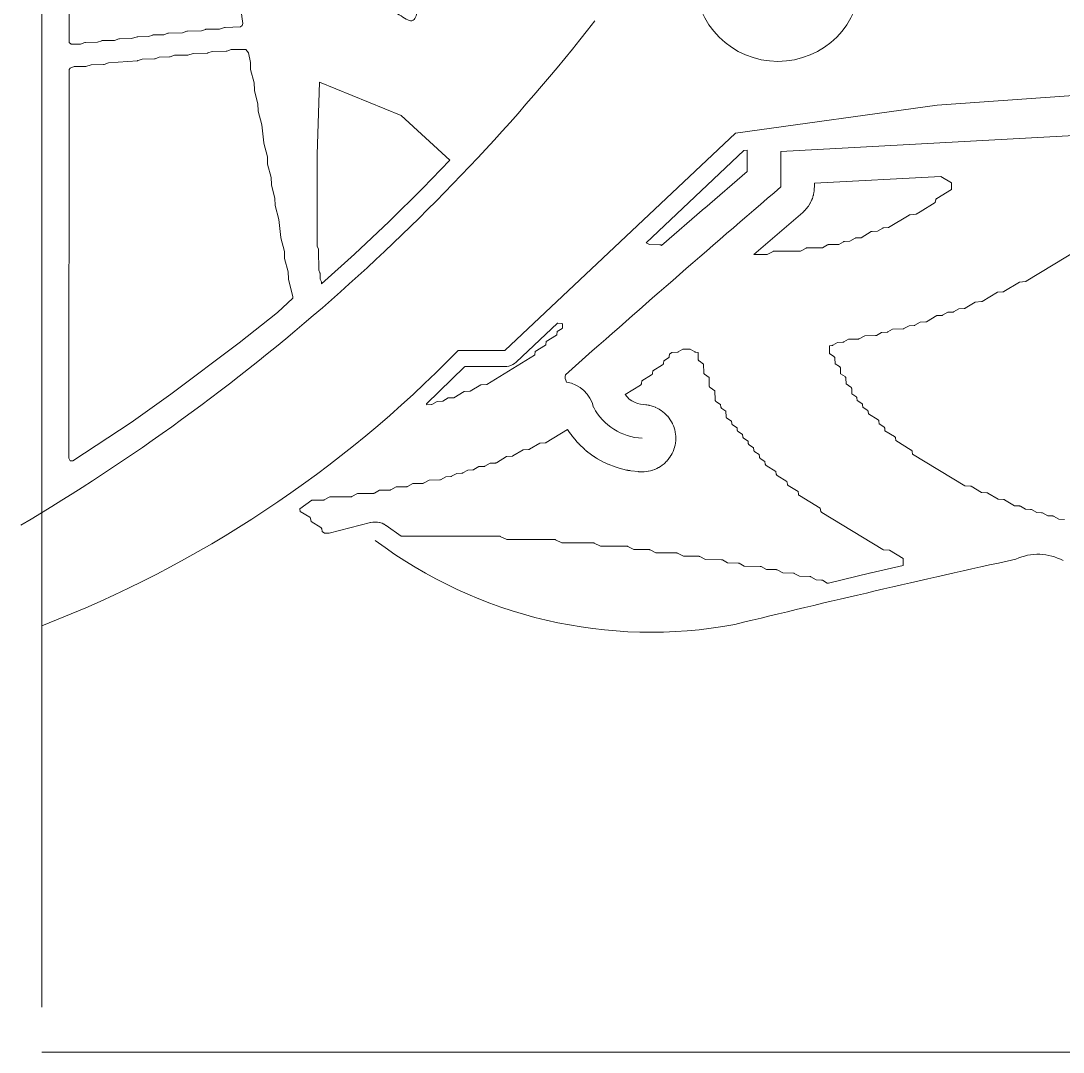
# Model space of a CAD drawing. Header units: inches. Extents: x 36 to 190, y -75 to 56.
# Drawn here: x 35.97 to 49.76, y -74.69 to -61.04 of the extents above; entities that cross this region are included whole.
import ezdxf

# ---------------------------------------------------------------- set-up
doc = ezdxf.new("R2010")
doc.units = ezdxf.units.IN
doc.layers.add('01_ORIGINAL_CAD', color=7, linetype='CONTINUOUS', lineweight=20)
doc.layers.add('03_ADDED_AREAS_SAME_COMPOSITION', color=7, linetype='CONTINUOUS', lineweight=15)

# ---------------------------------------------------------------- blocks, each defined once
blk = doc.blocks.new('07_SCALES')
at = {"layer": '01_ORIGINAL_CAD'}
for p, q in [((36.248, 17.906), (36.248, 55.9)), ((71.442, 17.312), (36.248, 17.312))]:
    blk.add_line(p, q, dxfattribs=at)
blk.add_lwpolyline([(53.65, 30.945), (50.4, 30.004), (48.095, 29.84), (45.427, 29.473), (42.376, 26.597), (41.758, 26.597, -0.10797), (36.248, 22.954)], format="xyb", dxfattribs=at)
blk.add_lwpolyline([(46.027, 28.759), (46.027, 29.23), (50.643, 29.479)], dxfattribs=at)
blk.add_circle((45.989, 31.521), 1.1, dxfattribs=at)
for centre, radius, start, end in [((22.02, 47.825), 27.364, 300.648, 321.9453), ((177.596, -125.015), 202.378, 130.55026, 131.62005), ((43.293, 26.24), 0.119, 162.5746, 211.3187), ((43.119, 25.741), 0.443, 13.2811, 80.611), ((44.225, 26.196), 0.761, 207.5896, 267.5639), ((44.306, 28.951), 6.083, 233.183, 280.5392), ((49.433, 23.211), 0.689, 61.2688, 115.2094), ((83.889, -134.15), 161.762, 102.40484, 103.75801)]:
    blk.add_arc(centre, radius, start, end, dxfattribs=at)
at = {"layer": '03_ADDED_AREAS_SAME_COMPOSITION'}
for points in [[(38.881, 31.11), (38.907, 30.921), (38.897, 30.895), (38.875, 30.88), (38.673, 30.871), (38.67, 30.871), (38.666, 30.87), (38.6, 30.848), (38.424, 30.846), (38.421, 30.846), (38.418, 30.846), (38.415, 30.845), (38.36, 30.824), (38.174, 30.821), (38.171, 30.821), (38.168, 30.821), (38.165, 30.82), (38.11, 30.799), (37.924, 30.796), (37.921, 30.796), (37.918, 30.796), (37.915, 30.795), (37.86, 30.774), (37.724, 30.771), (37.721, 30.771), (37.718, 30.771), (37.715, 30.77), (37.66, 30.749), (37.516, 30.748), (37.512, 30.748), (37.509, 30.747), (37.435, 30.724), (37.274, 30.721), (37.271, 30.721), (37.268, 30.721), (37.265, 30.72), (37.21, 30.699), (37.049, 30.696), (37.046, 30.696), (37.043, 30.696), (37.04, 30.695), (36.985, 30.674), (36.824, 30.671), (36.821, 30.671), (36.818, 30.671), (36.815, 30.67), (36.76, 30.649), (36.635, 30.649), (36.607, 30.672), (36.603, 36.714)], [(49.78, 24.359), (49.707, 24.363), (49.637, 24.403), (49.635, 24.404), (49.632, 24.405), (49.629, 24.406), (49.626, 24.406), (49.56, 24.408), (49.491, 24.447), (49.488, 24.448), (49.485, 24.449), (49.482, 24.45), (49.479, 24.45), (49.414, 24.452), (49.345, 24.491), (49.342, 24.492), (49.339, 24.493), (49.336, 24.494), (49.333, 24.494), (49.268, 24.496), (49.199, 24.535), (49.196, 24.537), (49.193, 24.538), (49.19, 24.538), (49.187, 24.539), (49.122, 24.54), (48.987, 24.621), (48.984, 24.623), (48.981, 24.624), (48.978, 24.625), (48.975, 24.625), (48.903, 24.629), (48.767, 24.71), (48.765, 24.711), (48.762, 24.712), (48.759, 24.713), (48.756, 24.714), (48.683, 24.717), (48.548, 24.799), (48.545, 24.8), (48.542, 24.801), (48.539, 24.802), (48.536, 24.802), (48.464, 24.806), (47.771, 25.225), (47.766, 25.261), (47.765, 25.264), (47.764, 25.267), (47.763, 25.27), (47.761, 25.273), (47.759, 25.275), (47.757, 25.277), (47.754, 25.279), (47.551, 25.403), (47.546, 25.439), (47.545, 25.442), (47.544, 25.445), (47.543, 25.448), (47.541, 25.45), (47.539, 25.453), (47.537, 25.455), (47.534, 25.456), (47.406, 25.535), (47.403, 25.566), (47.403, 25.569), (47.402, 25.572), (47.401, 25.575), (47.399, 25.578), (47.397, 25.581), (47.395, 25.583), (47.392, 25.585), (47.331, 25.624), (47.326, 25.66), (47.325, 25.663), (47.324, 25.666), (47.323, 25.669), (47.321, 25.672), (47.319, 25.674), (47.317, 25.676), (47.314, 25.678), (47.186, 25.757), (47.184, 25.787), (47.183, 25.791), (47.182, 25.794), (47.181, 25.797), (47.179, 25.8), (47.177, 25.802), (47.175, 25.805), (47.172, 25.807), (47.113, 25.845), (47.11, 25.876), (47.11, 25.879), (47.109, 25.882), (47.108, 25.885), (47.106, 25.888), (47.104, 25.891), (47.101, 25.893), (47.099, 25.895), (47.038, 25.934), (47.033, 25.971), (47.032, 25.974), (47.031, 25.977), (47.03, 25.98), (47.028, 25.982), (47.026, 25.984), (47.024, 25.987), (47.021, 25.988), (46.967, 26.022), (46.966, 26.092), (46.965, 26.095), (46.965, 26.098), (46.964, 26.101), (46.962, 26.104), (46.96, 26.107), (46.958, 26.11), (46.955, 26.112), (46.893, 26.154), (46.89, 26.23), (46.89, 26.233), (46.889, 26.237), (46.887, 26.24), (46.886, 26.243), (46.884, 26.245), (46.881, 26.248), (46.878, 26.25), (46.819, 26.288), (46.816, 26.363), (46.816, 26.366), (46.815, 26.37), (46.814, 26.373), (46.812, 26.376), (46.81, 26.378), (46.808, 26.381), (46.805, 26.383), (46.746, 26.421), (46.743, 26.496), (46.743, 26.499), (46.742, 26.503), (46.74, 26.506), (46.739, 26.509), (46.737, 26.511), (46.734, 26.514), (46.731, 26.516), (46.673, 26.554), (46.672, 26.659), (46.704, 26.662), (46.707, 26.662), (46.71, 26.663), (46.713, 26.664), (46.715, 26.665), (46.777, 26.702), (46.85, 26.706), (46.853, 26.706), (46.856, 26.707), (46.858, 26.708), (46.861, 26.71), (46.922, 26.746), (47.052, 26.747), (47.055, 26.747), (47.058, 26.748), (47.061, 26.748), (47.064, 26.75), (47.141, 26.791), (47.279, 26.793), (47.283, 26.793), (47.286, 26.794), (47.289, 26.795), (47.292, 26.796), (47.361, 26.835), (47.434, 26.839), (47.437, 26.84), (47.44, 26.84), (47.442, 26.842), (47.445, 26.843), (47.506, 26.88), (47.645, 26.882), (47.648, 26.882), (47.651, 26.882), (47.654, 26.883), (47.657, 26.885), (47.725, 26.924), (47.791, 26.926), (47.794, 26.926), (47.797, 26.927), (47.8, 26.928), (47.803, 26.929), (47.872, 26.969), (47.945, 26.973), (47.948, 26.973), (47.951, 26.974), (47.954, 26.975), (47.956, 26.976), (48.091, 27.057), (48.156, 27.059), (48.159, 27.059), (48.162, 27.06), (48.165, 27.061), (48.167, 27.062), (48.236, 27.102), (48.302, 27.104), (48.305, 27.104), (48.308, 27.105), (48.311, 27.106), (48.313, 27.107), (48.383, 27.146), (48.456, 27.15), (48.459, 27.151), (48.462, 27.151), (48.464, 27.152), (48.467, 27.154), (48.602, 27.235), (48.682, 27.242), (48.684, 27.243), (48.687, 27.243), (48.69, 27.245), (48.692, 27.246), (48.894, 27.368), (48.966, 27.372), (48.969, 27.373), (48.972, 27.373), (48.975, 27.374), (48.978, 27.376), (49.186, 27.502), (49.265, 27.509), (49.268, 27.509), (49.271, 27.51), (49.274, 27.511), (49.276, 27.512), (49.988, 27.945)]]:
    blk.add_lwpolyline(points, dxfattribs=at)
for points in [[(36.659, 25.135), (36.622, 25.136), (36.603, 25.169), (36.608, 30.315), (36.623, 30.331), (36.676, 30.352), (36.819, 30.353), (36.823, 30.354), (36.827, 30.354), (36.9, 30.377), (37.062, 30.38), (37.065, 30.38), (37.067, 30.381), (37.07, 30.382), (37.127, 30.403), (37.513, 30.43), (37.517, 30.431), (37.52, 30.432), (37.576, 30.452), (37.737, 30.455), (37.74, 30.455), (37.742, 30.456), (37.745, 30.457), (37.801, 30.477), (37.937, 30.48), (37.94, 30.48), (37.942, 30.481), (37.945, 30.482), (38.001, 30.502), (38.169, 30.503), (38.173, 30.504), (38.177, 30.504), (38.25, 30.527), (38.437, 30.53), (38.439, 30.53), (38.442, 30.531), (38.445, 30.532), (38.501, 30.552), (38.687, 30.555), (38.689, 30.555), (38.692, 30.556), (38.695, 30.557), (38.751, 30.577), (38.945, 30.577), (38.981, 30.533), (39.007, 30.407), (39.01, 30.319), (39.01, 30.316), (39.01, 30.313), (39.056, 30.136), (39.06, 30.044), (39.06, 30.041), (39.06, 30.038), (39.107, 29.856), (39.11, 29.769), (39.11, 29.766), (39.11, 29.763), (39.157, 29.58), (39.185, 29.342), (39.185, 29.338), (39.232, 29.156), (39.235, 29.069), (39.235, 29.066), (39.235, 29.063), (39.281, 28.886), (39.285, 28.794), (39.285, 28.791), (39.285, 28.788), (39.332, 28.606), (39.335, 28.519), (39.335, 28.516), (39.335, 28.513), (39.382, 28.33), (39.41, 28.092), (39.41, 28.088), (39.457, 27.906), (39.46, 27.819), (39.46, 27.816), (39.46, 27.813), (39.506, 27.636), (39.51, 27.544), (39.51, 27.541), (39.51, 27.538), (39.57, 27.307), (39.568, 27.286), (39.364, 27.1), (38.857, 26.695), (37.954, 26.017), (37.429, 25.643)], [(39.95, 27.48), (39.95, 27.493), (39.949, 27.496), (39.949, 27.5), (39.947, 27.503), (39.931, 27.538), (39.93, 27.611), (39.929, 27.615), (39.929, 27.619), (39.927, 27.622), (39.911, 27.657), (39.91, 27.925), (39.91, 27.928), (39.909, 27.931), (39.908, 27.935), (39.89, 27.974), (39.889, 29.191), (39.923, 30.148), (41.001, 29.705), (41.648, 29.114), (41.291, 28.744), (40.843, 28.302), (40.385, 27.871)], [(44.245, 28.022), (45.538, 29.241), (45.583, 29.247), (45.582, 29.245), (45.582, 29.244), (45.582, 29.23), (45.582, 29.23), (45.582, 28.963), (45.021, 28.481), (45.021, 28.481), (45.02, 28.48), (45.02, 28.48), (45.019, 28.48), (45.019, 28.48), (45.019, 28.479), (45.019, 28.479), (44.45, 27.986), (44.438, 27.993), (44.436, 27.994), (44.433, 27.995), (44.429, 27.996), (44.426, 27.996), (44.288, 27.998)], [(46.343, 28.446), (46.344, 28.447), (46.348, 28.451), (46.349, 28.452), (46.35, 28.454), (46.351, 28.455), (46.353, 28.456), (46.356, 28.46), (46.368, 28.474), (46.369, 28.475), (46.369, 28.475), (46.37, 28.476), (46.371, 28.477), (46.381, 28.49), (46.382, 28.491), (46.385, 28.495), (46.386, 28.497), (46.387, 28.498), (46.388, 28.5), (46.389, 28.501), (46.392, 28.506), (46.402, 28.521), (46.403, 28.522), (46.403, 28.522), (46.404, 28.523), (46.405, 28.524), (46.413, 28.539), (46.414, 28.54), (46.416, 28.544), (46.417, 28.546), (46.418, 28.548), (46.419, 28.549), (46.42, 28.551), (46.422, 28.556), (46.43, 28.572), (46.431, 28.573), (46.431, 28.574), (46.431, 28.574), (46.432, 28.576), (46.438, 28.591), (46.439, 28.592), (46.441, 28.597), (46.442, 28.599), (46.442, 28.6), (46.443, 28.602), (46.444, 28.604), (46.446, 28.609), (46.451, 28.626), (46.452, 28.627), (46.452, 28.628), (46.452, 28.629), (46.453, 28.63), (46.457, 28.646), (46.457, 28.647), (46.459, 28.652), (46.459, 28.654), (46.46, 28.656), (46.46, 28.658), (46.46, 28.66), (46.462, 28.665), (46.465, 28.682), (46.465, 28.684), (46.465, 28.685), (46.466, 28.685), (46.466, 28.687), (46.468, 28.703), (46.468, 28.704), (46.469, 28.71), (46.469, 28.711), (46.469, 28.713), (46.47, 28.715), (46.47, 28.717), (46.47, 28.723), (46.471, 28.74), (46.471, 28.742), (46.471, 28.742), (46.471, 28.743), (46.471, 28.744), (46.472, 28.758), (46.472, 28.759), (46.472, 28.808), (48.145, 28.898), (48.287, 28.812), (48.287, 28.728), (48.092, 28.609), (48.089, 28.607), (48.087, 28.605), (48.085, 28.603), (48.083, 28.6), (48.082, 28.597), (48.081, 28.594), (48.071, 28.552), (47.873, 28.432), (47.818, 28.398), (47.738, 28.391), (47.735, 28.391), (47.733, 28.39), (47.73, 28.389), (47.727, 28.387), (47.454, 28.221), (47.388, 28.219), (47.385, 28.219), (47.382, 28.218), (47.38, 28.217), (47.377, 28.216), (47.308, 28.176), (47.235, 28.172), (47.232, 28.172), (47.229, 28.171), (47.226, 28.17), (47.223, 28.169), (47.089, 28.088), (47.024, 28.086), (47.021, 28.085), (47.018, 28.085), (47.015, 28.084), (47.012, 28.082), (46.943, 28.043), (46.87, 28.039), (46.867, 28.039), (46.864, 28.038), (46.861, 28.037), (46.858, 28.035), (46.797, 27.999), (46.659, 27.997), (46.656, 27.997), (46.653, 27.996), (46.65, 27.995), (46.647, 27.994), (46.578, 27.954), (46.375, 27.954), (46.372, 27.954), (46.369, 27.953), (46.366, 27.952), (46.363, 27.951), (46.287, 27.91), (45.937, 27.909), (45.934, 27.909), (45.931, 27.909), (45.928, 27.908), (45.925, 27.906), (45.848, 27.865), (45.67, 27.865), (46.317, 28.422), (46.318, 28.422), (46.328, 28.432), (46.329, 28.433), (46.329, 28.433), (46.33, 28.434), (46.331, 28.435)], [(43.077, 26.957), (43.13, 26.953), (43.131, 26.953), (43.132, 26.953), (43.132, 26.953), (43.133, 26.952), (43.133, 26.952), (43.134, 26.952), (43.134, 26.951), (43.135, 26.951), (43.135, 26.95), (43.135, 26.95), (43.135, 26.949), (43.136, 26.949), (43.136, 26.948), (43.136, 26.948), (43.136, 26.947), (43.136, 26.893), (43.136, 26.893), (43.136, 26.892), (43.136, 26.891), (43.136, 26.891), (43.135, 26.89), (43.135, 26.89), (43.135, 26.889), (43.134, 26.889), (43.134, 26.888), (43.133, 26.888), (43.066, 26.845), (43.063, 26.804), (43.063, 26.803), (43.063, 26.803), (43.063, 26.802), (43.063, 26.802), (43.062, 26.801), (43.062, 26.801), (43.062, 26.8), (43.061, 26.8), (43.061, 26.8), (43.06, 26.799), (42.924, 26.716), (42.918, 26.67), (42.917, 26.67), (42.917, 26.669), (42.917, 26.669), (42.917, 26.668), (42.916, 26.668), (42.916, 26.667), (42.916, 26.667), (42.915, 26.667), (42.915, 26.666), (42.778, 26.582), (42.772, 26.537), (42.772, 26.537), (42.772, 26.536), (42.771, 26.536), (42.771, 26.535), (42.771, 26.535), (42.77, 26.534), (42.77, 26.534), (42.769, 26.533), (42.769, 26.533), (42.137, 26.148), (42.136, 26.148), (42.136, 26.148), (42.135, 26.148), (42.135, 26.147), (42.134, 26.147), (42.057, 26.143), (41.918, 26.059), (41.917, 26.059), (41.917, 26.059), (41.916, 26.059), (41.916, 26.059), (41.915, 26.059), (41.838, 26.054), (41.699, 25.971), (41.698, 25.97), (41.698, 25.97), (41.697, 25.97), (41.697, 25.97), (41.696, 25.97), (41.626, 25.968), (41.553, 25.926), (41.552, 25.926), (41.552, 25.926), (41.551, 25.926), (41.551, 25.925), (41.55, 25.925), (41.48, 25.923), (41.407, 25.882), (41.406, 25.881), (41.406, 25.881), (41.405, 25.881), (41.405, 25.881), (41.404, 25.881), (41.343, 25.879), (41.343, 25.879), (41.342, 25.879), (41.341, 25.88), (41.341, 25.88), (41.34, 25.88), (41.34, 25.88), (41.339, 25.881), (41.339, 25.881), (41.338, 25.881), (41.338, 25.882), (41.338, 25.882), (41.337, 25.883), (41.337, 25.884), (41.337, 25.884), (41.337, 25.885), (41.337, 25.885), (41.337, 25.886), (41.337, 25.886), (41.337, 25.887), (41.337, 25.888), (41.338, 25.888), (41.338, 25.889), (41.338, 25.889), (41.339, 25.89), (41.843, 26.381), (41.844, 26.381), (41.844, 26.382), (41.845, 26.382), (41.845, 26.382), (41.846, 26.382), (41.846, 26.383), (41.847, 26.383), (41.847, 26.383), (42.376, 26.383), (42.403, 26.384), (42.429, 26.389), (42.455, 26.398), (42.479, 26.409), (42.502, 26.424), (42.523, 26.441), (43.07, 26.956), (43.07, 26.957), (43.07, 26.957), (43.071, 26.957), (43.072, 26.958), (43.072, 26.958), (43.073, 26.958), (43.073, 26.958), (43.074, 26.958), (43.074, 26.958), (43.075, 26.958), (43.076, 26.958), (43.076, 26.957), (43.077, 26.957)], [(39.661, 24.502), (39.822, 24.614), (39.972, 24.615), (39.975, 24.615), (39.978, 24.615), (39.981, 24.616), (39.983, 24.618), (40.06, 24.659), (40.337, 24.659), (40.34, 24.659), (40.343, 24.66), (40.346, 24.661), (40.349, 24.662), (40.425, 24.703), (40.637, 24.705), (40.64, 24.705), (40.643, 24.706), (40.646, 24.707), (40.649, 24.708), (40.718, 24.748), (40.856, 24.75), (40.859, 24.75), (40.862, 24.751), (40.865, 24.752), (40.868, 24.753), (40.937, 24.792), (41.075, 24.794), (41.078, 24.794), (41.082, 24.795), (41.084, 24.796), (41.087, 24.797), (41.156, 24.837), (41.286, 24.837), (41.289, 24.837), (41.292, 24.838), (41.295, 24.839), (41.298, 24.84), (41.375, 24.881), (41.513, 24.883), (41.517, 24.883), (41.52, 24.884), (41.523, 24.885), (41.525, 24.886), (41.594, 24.926), (41.66, 24.927), (41.663, 24.928), (41.666, 24.928), (41.669, 24.929), (41.671, 24.931), (41.74, 24.97), (41.806, 24.972), (41.809, 24.972), (41.812, 24.973), (41.815, 24.974), (41.817, 24.975), (41.886, 25.014), (41.952, 25.016), (41.955, 25.016), (41.958, 25.017), (41.961, 25.018), (41.963, 25.02), (42.032, 25.059), (42.098, 25.061), (42.101, 25.061), (42.104, 25.062), (42.107, 25.063), (42.109, 25.064), (42.179, 25.103), (42.252, 25.107), (42.255, 25.108), (42.258, 25.108), (42.26, 25.11), (42.263, 25.111), (42.398, 25.192), (42.47, 25.196), (42.473, 25.197), (42.476, 25.197), (42.479, 25.198), (42.482, 25.2), (42.617, 25.281), (42.689, 25.285), (42.692, 25.285), (42.695, 25.286), (42.698, 25.287), (42.701, 25.289), (42.836, 25.37), (42.908, 25.374), (42.911, 25.374), (42.914, 25.375), (42.917, 25.376), (42.92, 25.377), (43.206, 25.551), (43.223, 25.525), (43.223, 25.524), (43.231, 25.512), (43.231, 25.511), (43.247, 25.49), (43.247, 25.489), (43.256, 25.478), (43.256, 25.477), (43.319, 25.399), (43.32, 25.399), (43.329, 25.388), (43.329, 25.387), (43.347, 25.368), (43.348, 25.368), (43.358, 25.357), (43.358, 25.357), (43.43, 25.289), (43.431, 25.288), (43.441, 25.279), (43.442, 25.278), (43.462, 25.261), (43.463, 25.261), (43.474, 25.252), (43.474, 25.252), (43.554, 25.194), (43.555, 25.193), (43.566, 25.185), (43.567, 25.185), (43.589, 25.171), (43.59, 25.17), (43.602, 25.163), (43.603, 25.163), (43.689, 25.115), (43.69, 25.115), (43.702, 25.109), (43.703, 25.108), (43.727, 25.097), (43.727, 25.097), (43.74, 25.091), (43.741, 25.091), (43.833, 25.055), (43.834, 25.055), (43.848, 25.05), (43.848, 25.05), (43.873, 25.042), (43.874, 25.042), (43.888, 25.038), (43.889, 25.038), (43.986, 25.014), (43.986, 25.014), (44.001, 25.011), (44.001, 25.01), (44.027, 25.006), (44.028, 25.006), (44.043, 25.004), (44.043, 25.004), (44.144, 24.993), (44.145, 24.992), (44.159, 24.991), (44.16, 24.991), (44.186, 24.99), (44.188, 24.99), (44.216, 24.991), (44.218, 24.991), (44.244, 24.993), (44.246, 24.993), (44.274, 24.998), (44.276, 24.998), (44.301, 25.004), (44.303, 25.004), (44.331, 25.012), (44.332, 25.013), (44.357, 25.022), (44.358, 25.022), (44.385, 25.034), (44.386, 25.035), (44.409, 25.047), (44.411, 25.048), (44.435, 25.062), (44.437, 25.063), (44.458, 25.078), (44.459, 25.079), (44.482, 25.097), (44.483, 25.098), (44.502, 25.116), (44.503, 25.117), (44.523, 25.138), (44.524, 25.139), (44.541, 25.159), (44.542, 25.161), (44.559, 25.184), (44.56, 25.185), (44.574, 25.207), (44.575, 25.209), (44.589, 25.234), (44.59, 25.235), (44.601, 25.259), (44.601, 25.261), (44.612, 25.287), (44.612, 25.289), (44.62, 25.314), (44.621, 25.315), (44.627, 25.343), (44.628, 25.345), (44.632, 25.371), (44.633, 25.372), (44.636, 25.401), (44.636, 25.403), (44.637, 25.429), (44.637, 25.43), (44.636, 25.459), (44.636, 25.461), (44.634, 25.487), (44.634, 25.488), (44.629, 25.517), (44.629, 25.519), (44.623, 25.544), (44.623, 25.546), (44.615, 25.573), (44.614, 25.575), (44.605, 25.599), (44.605, 25.601), (44.593, 25.627), (44.593, 25.629), (44.58, 25.652), (44.58, 25.653), (44.565, 25.678), (44.564, 25.679), (44.549, 25.701), (44.548, 25.702), (44.53, 25.725), (44.529, 25.726), (44.511, 25.745), (44.51, 25.746), (44.489, 25.766), (44.488, 25.767), (44.468, 25.784), (44.467, 25.785), (44.443, 25.802), (44.442, 25.803), (44.42, 25.817), (44.419, 25.818), (44.393, 25.832), (44.392, 25.832), (44.368, 25.843), (44.367, 25.844), (44.34, 25.855), (44.338, 25.855), (44.313, 25.863), (44.312, 25.863), (44.284, 25.87), (44.282, 25.871), (44.256, 25.875), (44.256, 25.875), (44.241, 25.877), (44.241, 25.877), (44.169, 25.885), (44.129, 25.895), (44.091, 25.91), (44.055, 25.929), (44.022, 25.953), (43.993, 25.982), (43.967, 26.014), (43.967, 26.014), (44.171, 26.139), (44.174, 26.141), (44.176, 26.143), (44.178, 26.145), (44.18, 26.148), (44.181, 26.151), (44.182, 26.154), (44.183, 26.157), (44.188, 26.193), (44.317, 26.272), (44.319, 26.274), (44.322, 26.276), (44.324, 26.278), (44.325, 26.281), (44.327, 26.284), (44.328, 26.287), (44.328, 26.29), (44.334, 26.326), (44.462, 26.405), (44.465, 26.407), (44.467, 26.409), (44.469, 26.411), (44.471, 26.414), (44.472, 26.417), (44.473, 26.42), (44.474, 26.423), (44.479, 26.459), (44.539, 26.498), (44.542, 26.5), (44.545, 26.503), (44.547, 26.505), (44.548, 26.508), (44.55, 26.511), (44.55, 26.514), (44.551, 26.518), (44.553, 26.548), (44.585, 26.568), (44.658, 26.572), (44.661, 26.572), (44.664, 26.573), (44.667, 26.574), (44.67, 26.576), (44.731, 26.612), (44.829, 26.612), (44.89, 26.576), (44.893, 26.574), (44.895, 26.573), (44.898, 26.573), (44.901, 26.572), (44.933, 26.57), (44.934, 26.48), (44.934, 26.476), (44.935, 26.473), (44.936, 26.47), (44.938, 26.467), (44.94, 26.464), (44.942, 26.461), (44.945, 26.459), (45.006, 26.417), (45.007, 26.302), (45.008, 26.299), (45.008, 26.295), (45.01, 26.292), (45.011, 26.289), (45.013, 26.286), (45.016, 26.284), (45.018, 26.282), (45.08, 26.24), (45.081, 26.125), (45.081, 26.121), (45.082, 26.118), (45.083, 26.115), (45.085, 26.112), (45.087, 26.109), (45.089, 26.107), (45.092, 26.104), (45.154, 26.062), (45.157, 25.942), (45.157, 25.939), (45.158, 25.936), (45.159, 25.932), (45.161, 25.929), (45.163, 25.927), (45.166, 25.924), (45.168, 25.922), (45.229, 25.883), (45.234, 25.847), (45.235, 25.844), (45.236, 25.841), (45.237, 25.838), (45.239, 25.835), (45.241, 25.833), (45.243, 25.831), (45.246, 25.829), (45.301, 25.795), (45.304, 25.72), (45.304, 25.717), (45.305, 25.714), (45.306, 25.711), (45.308, 25.708), (45.31, 25.705), (45.313, 25.702), (45.315, 25.7), (45.375, 25.662), (45.377, 25.631), (45.378, 25.628), (45.379, 25.624), (45.38, 25.621), (45.382, 25.619), (45.384, 25.616), (45.386, 25.614), (45.389, 25.612), (45.448, 25.573), (45.451, 25.542), (45.451, 25.539), (45.452, 25.536), (45.453, 25.533), (45.455, 25.53), (45.457, 25.527), (45.459, 25.525), (45.462, 25.523), (45.522, 25.485), (45.524, 25.454), (45.524, 25.45), (45.525, 25.447), (45.527, 25.444), (45.528, 25.441), (45.53, 25.439), (45.533, 25.436), (45.535, 25.434), (45.595, 25.396), (45.597, 25.365), (45.598, 25.362), (45.599, 25.358), (45.6, 25.355), (45.602, 25.353), (45.604, 25.35), (45.606, 25.348), (45.609, 25.346), (45.668, 25.307), (45.671, 25.276), (45.671, 25.273), (45.672, 25.27), (45.673, 25.267), (45.675, 25.264), (45.677, 25.261), (45.679, 25.259), (45.682, 25.257), (45.742, 25.219), (45.744, 25.188), (45.744, 25.184), (45.745, 25.181), (45.747, 25.178), (45.748, 25.175), (45.75, 25.173), (45.753, 25.17), (45.755, 25.168), (45.816, 25.129), (45.821, 25.093), (45.822, 25.09), (45.823, 25.087), (45.824, 25.084), (45.826, 25.081), (45.828, 25.079), (45.83, 25.077), (45.833, 25.075), (45.963, 24.996), (45.968, 24.96), (45.969, 24.957), (45.97, 24.954), (45.971, 24.951), (45.973, 24.948), (45.975, 24.946), (45.977, 24.944), (45.98, 24.942), (46.109, 24.863), (46.114, 24.827), (46.115, 24.824), (46.116, 24.821), (46.117, 24.818), (46.119, 24.815), (46.121, 24.813), (46.124, 24.811), (46.126, 24.809), (46.256, 24.73), (46.261, 24.694), (46.262, 24.691), (46.263, 24.688), (46.264, 24.685), (46.266, 24.682), (46.268, 24.68), (46.27, 24.678), (46.273, 24.676), (46.55, 24.508), (46.559, 24.466), (46.56, 24.463), (46.562, 24.46), (46.564, 24.457), (46.566, 24.455), (46.568, 24.453), (46.571, 24.451), (47.376, 23.963), (47.379, 23.962), (47.381, 23.961), (47.384, 23.96), (47.387, 23.96), (47.466, 23.953), (47.645, 23.845), (47.645, 23.749), (47.222, 23.652), (47.221, 23.652), (47.22, 23.652), (47.22, 23.652), (46.657, 23.519), (46.64, 23.519), (46.579, 23.556), (46.576, 23.557), (46.573, 23.558), (46.57, 23.559), (46.567, 23.559), (46.494, 23.563), (46.425, 23.603), (46.422, 23.604), (46.419, 23.605), (46.416, 23.606), (46.413, 23.606), (46.275, 23.608), (46.206, 23.647), (46.203, 23.648), (46.2, 23.649), (46.197, 23.65), (46.194, 23.65), (46.055, 23.652), (45.978, 23.693), (45.975, 23.694), (45.972, 23.695), (45.969, 23.696), (45.966, 23.696), (45.836, 23.696), (45.767, 23.736), (45.764, 23.737), (45.761, 23.738), (45.758, 23.739), (45.755, 23.739), (45.544, 23.741), (45.475, 23.78), (45.472, 23.781), (45.469, 23.782), (45.466, 23.783), (45.463, 23.783), (45.324, 23.785), (45.255, 23.824), (45.252, 23.825), (45.249, 23.826), (45.246, 23.827), (45.243, 23.827), (45.031, 23.829), (44.954, 23.87), (44.952, 23.871), (44.949, 23.872), (44.946, 23.873), (44.943, 23.873), (44.739, 23.873), (44.662, 23.914), (44.659, 23.915), (44.656, 23.916), (44.653, 23.917), (44.65, 23.917), (44.373, 23.917), (44.297, 23.958), (44.294, 23.96), (44.291, 23.961), (44.288, 23.961), (44.285, 23.961), (44.081, 23.962), (44.004, 24.003), (44.001, 24.004), (43.999, 24.005), (43.996, 24.005), (43.992, 24.006), (43.642, 24.006), (43.557, 24.048), (43.553, 24.049), (43.55, 24.05), (43.546, 24.05), (43.13, 24.05), (43.045, 24.092), (43.042, 24.093), (43.038, 24.094), (43.034, 24.094), (42.4, 24.094), (42.314, 24.136), (42.311, 24.137), (42.307, 24.138), (42.303, 24.138), (41.003, 24.138), (40.802, 24.281), (40.8, 24.281), (40.777, 24.296), (40.775, 24.297), (40.75, 24.309), (40.747, 24.31), (40.721, 24.318), (40.718, 24.319), (40.691, 24.324), (40.688, 24.324), (40.661, 24.326), (40.658, 24.326), (40.631, 24.324), (40.628, 24.324), (40.601, 24.318), (40.599, 24.318), (40.051, 24.178), (39.99, 24.181), (39.956, 24.202), (39.951, 24.238), (39.95, 24.241), (39.949, 24.244), (39.948, 24.247), (39.946, 24.249), (39.944, 24.252), (39.942, 24.254), (39.939, 24.256), (39.81, 24.335), (39.804, 24.371), (39.804, 24.374), (39.803, 24.377), (39.801, 24.38), (39.8, 24.382), (39.798, 24.385), (39.795, 24.387), (39.793, 24.389), (39.664, 24.467), (39.662, 24.498), (39.661, 24.501)]]:
    blk.add_lwpolyline(points, close=True, dxfattribs=at)
blk.add_open_spline([(40.656, 31.225), (40.616, 31.318), (40.684, 31.493), (40.72, 31.632), (40.755, 31.764), (40.761, 31.863), (40.772, 32.019), (40.778, 32.097), (40.785, 32.19), (40.804, 32.221), (40.823, 32.252), (40.854, 32.226), (40.877, 32.187), (40.925, 32.105), (40.941, 31.966), (40.98, 31.83), (41.062, 31.549), (41.242, 31.279), (41.21, 31.064), (41.202, 31.007), (41.179, 30.953), (41.128, 30.959), (41.083, 30.964), (41.017, 31.016), (40.952, 31.052), (40.821, 31.126), (40.693, 31.141), (40.656, 31.225)], degree=3, knots=[0, 0, 0, 0, 0.130916, 0.130916, 0.130916, 0.253979, 0.253979, 0.253979, 0.315702, 0.315702, 0.315702, 0.375204, 0.375204, 0.375204, 0.498586, 0.498586, 0.498586, 0.753082, 0.753082, 0.753082, 0.820783, 0.820783, 0.820783, 0.880354, 0.880354, 0.880354, 1, 1, 1, 1], dxfattribs=at)

msp = doc.modelspace()

# ---------------------------------------------------------------- block references
msp.add_blockref('07_SCALES', (0, -92))

doc.saveas('drawing.dxf')
